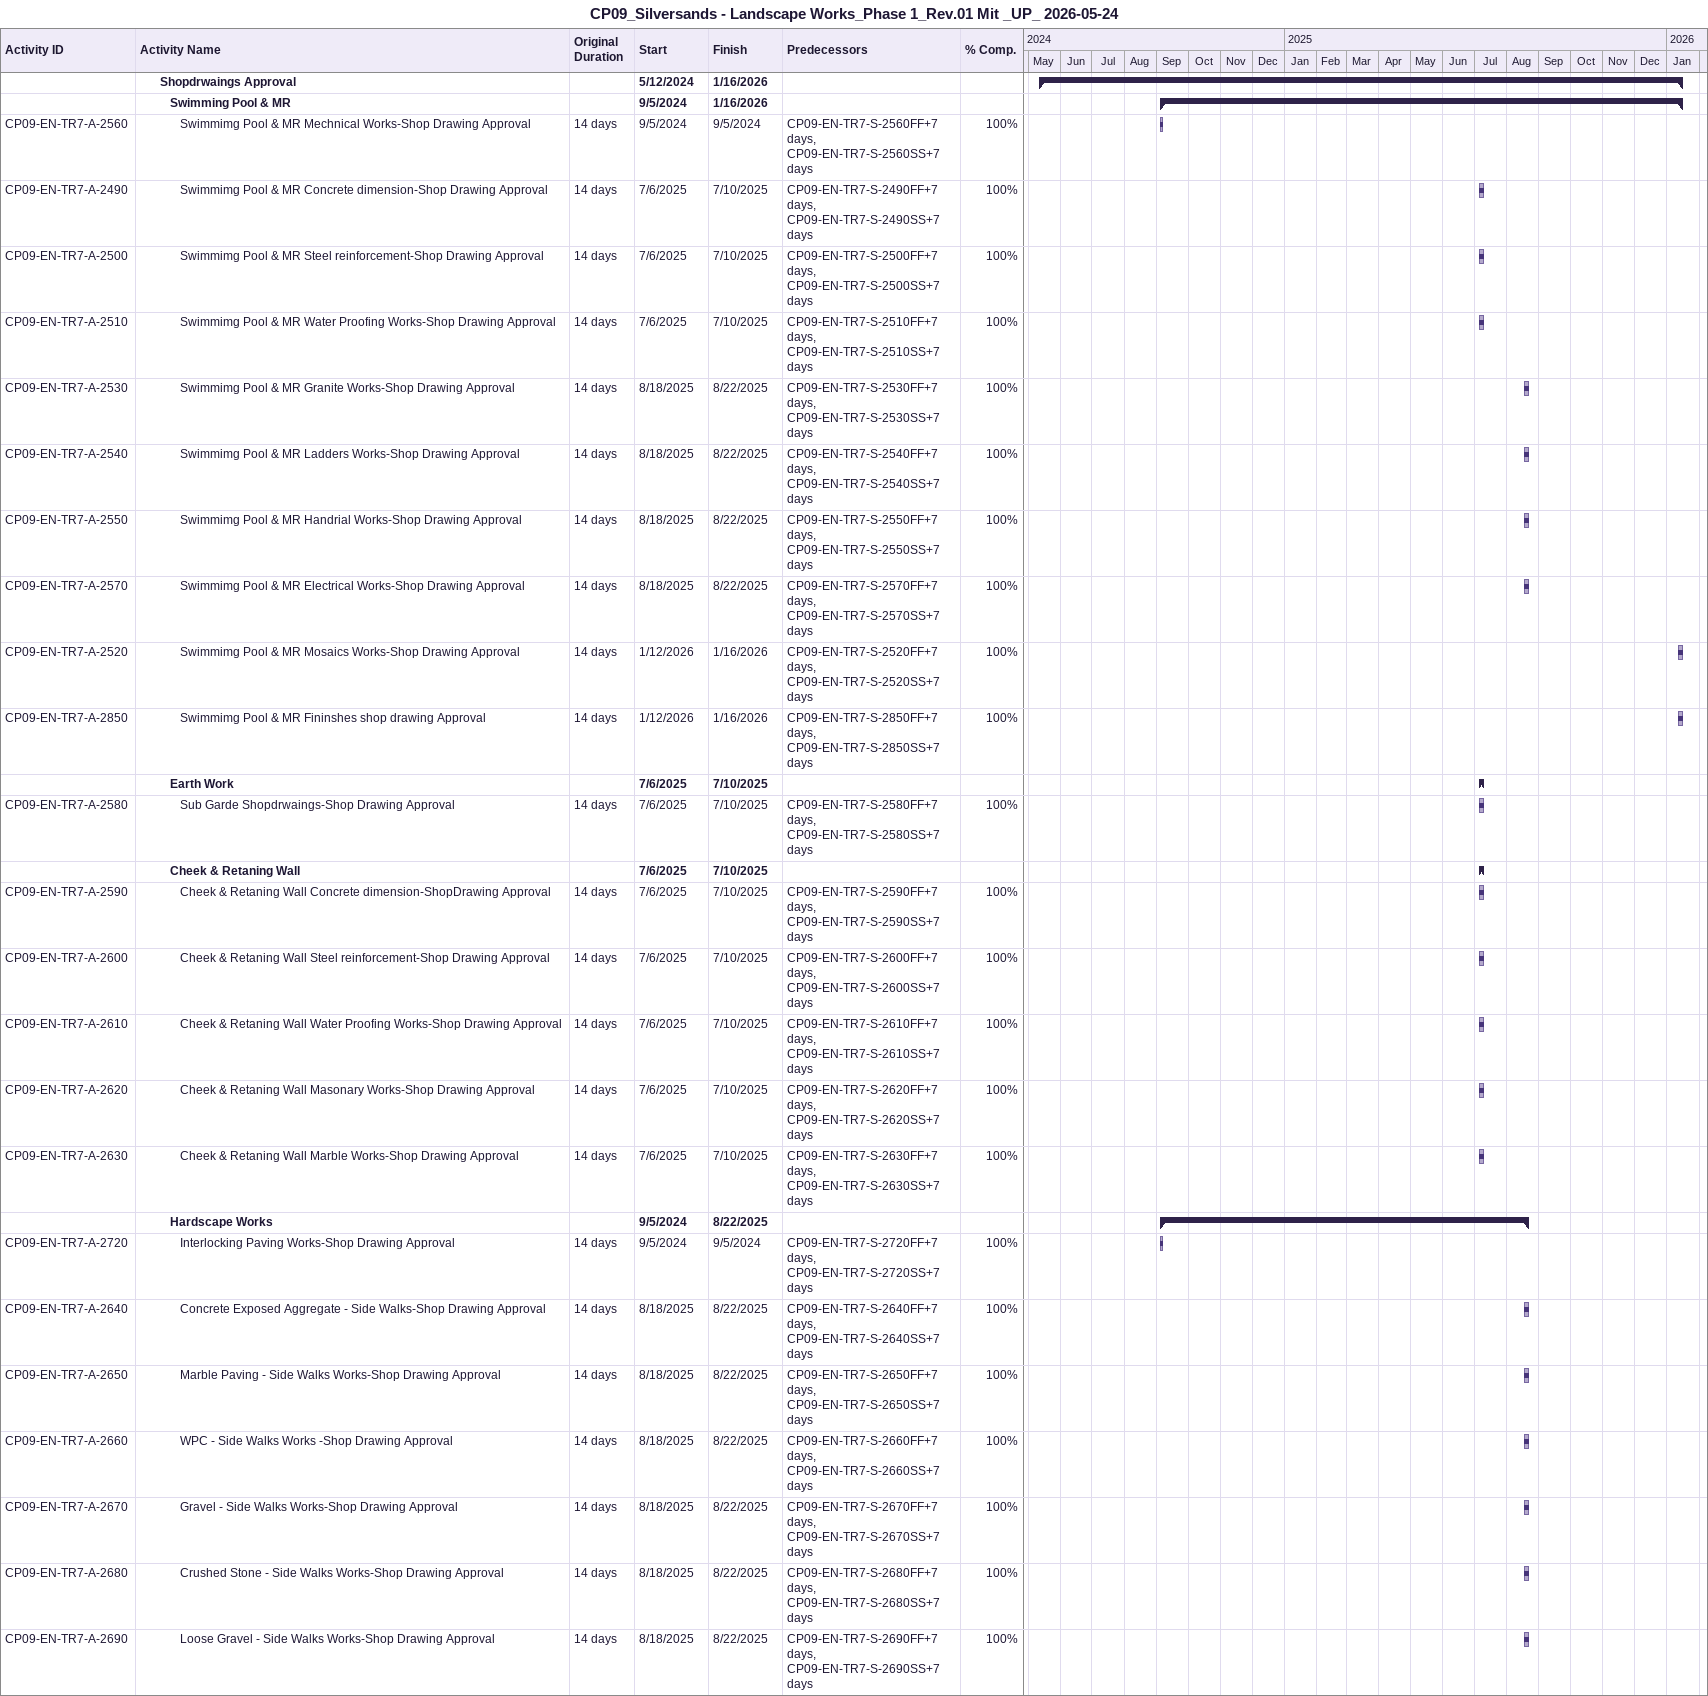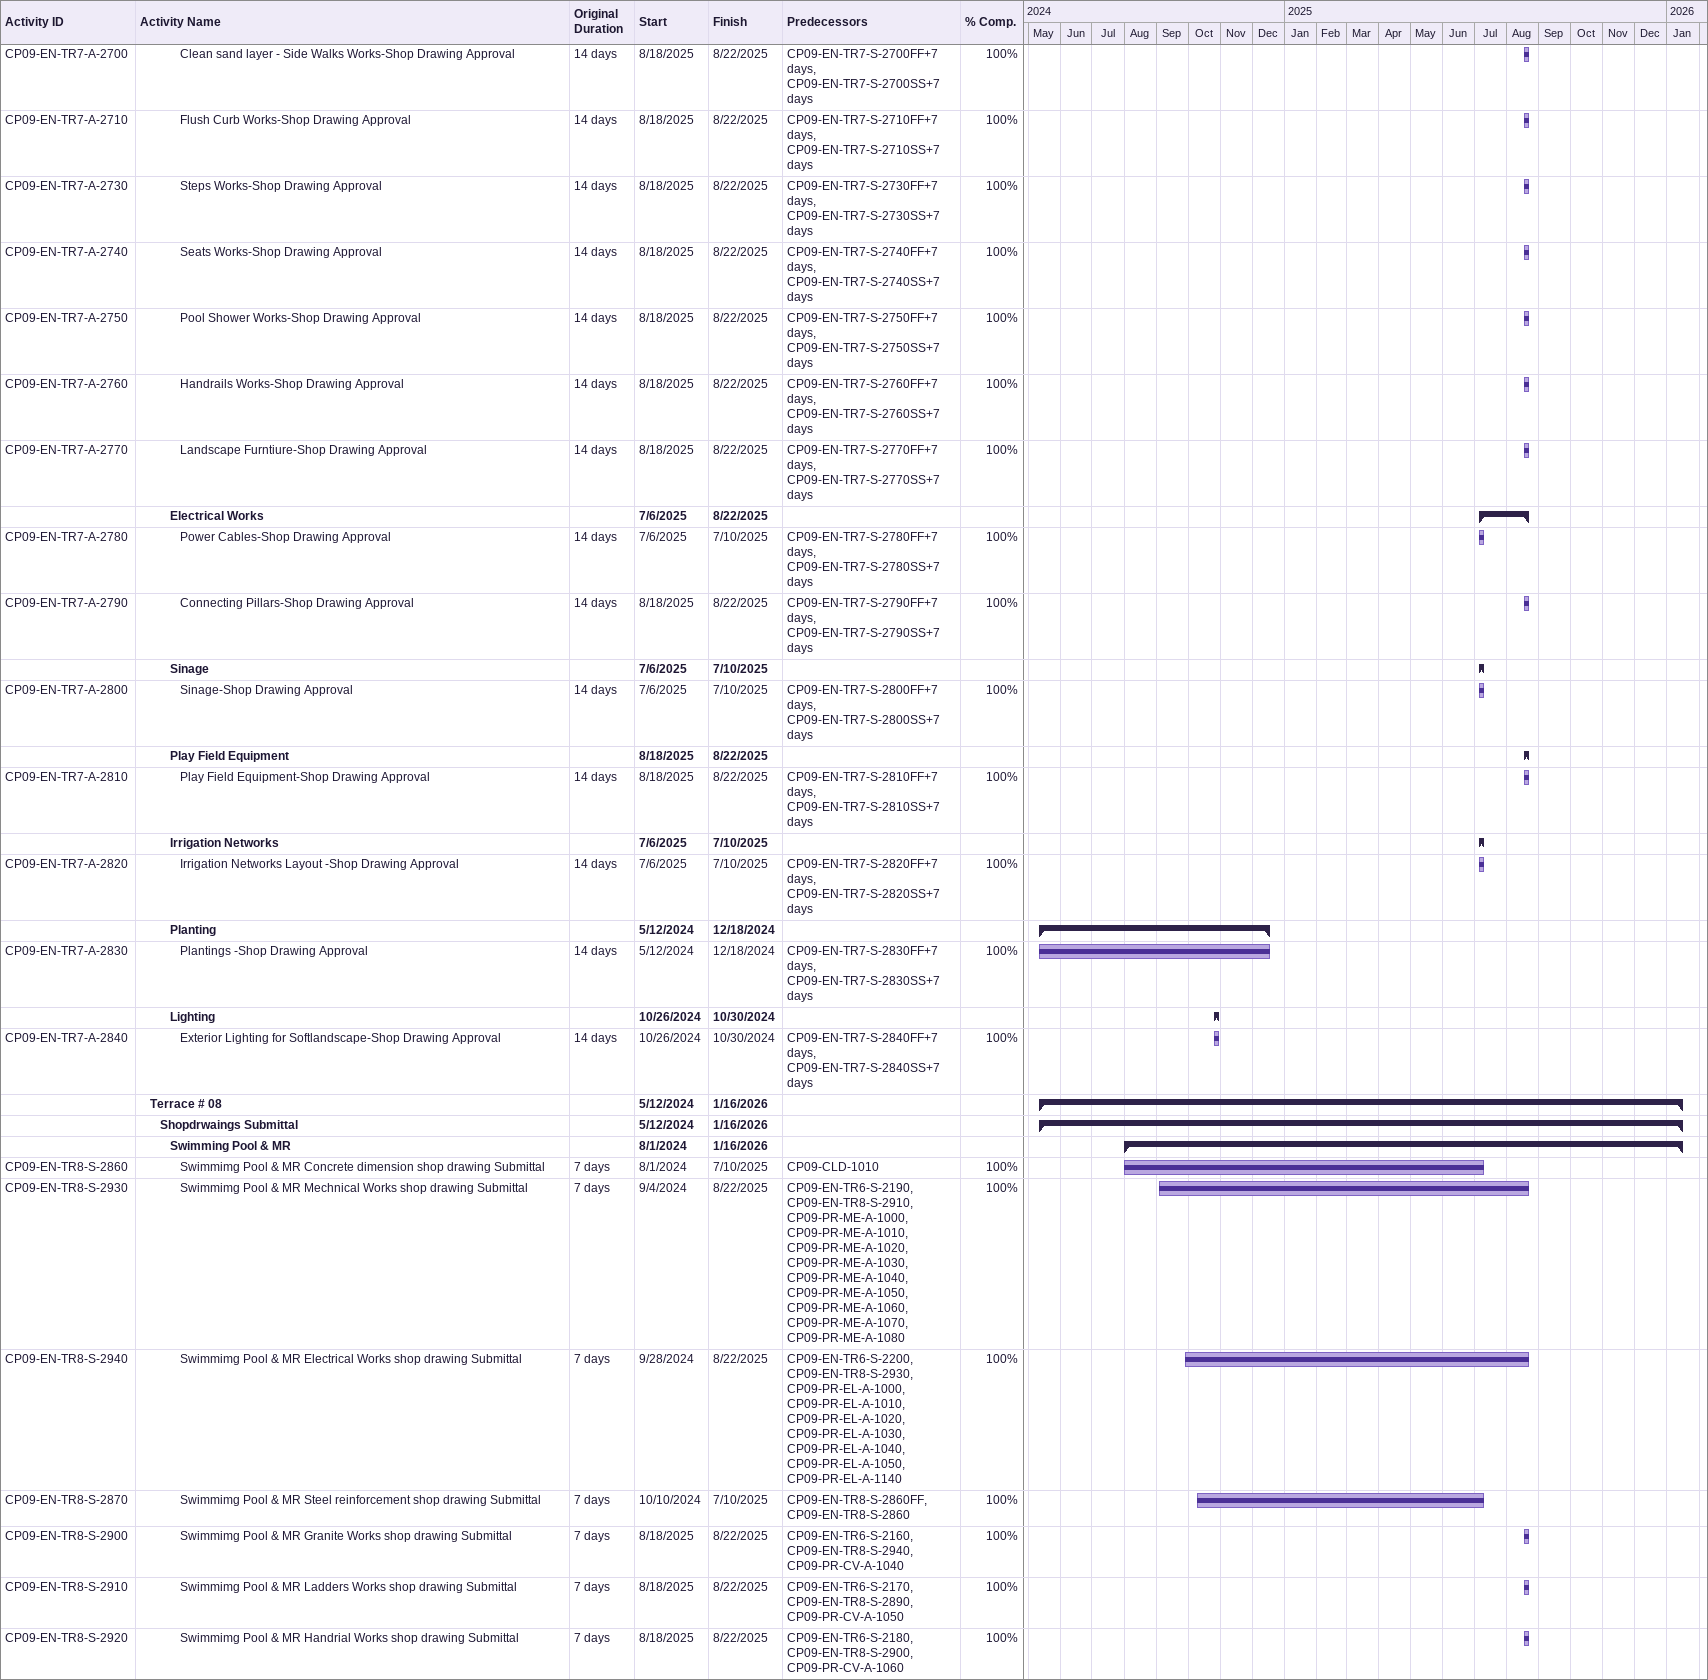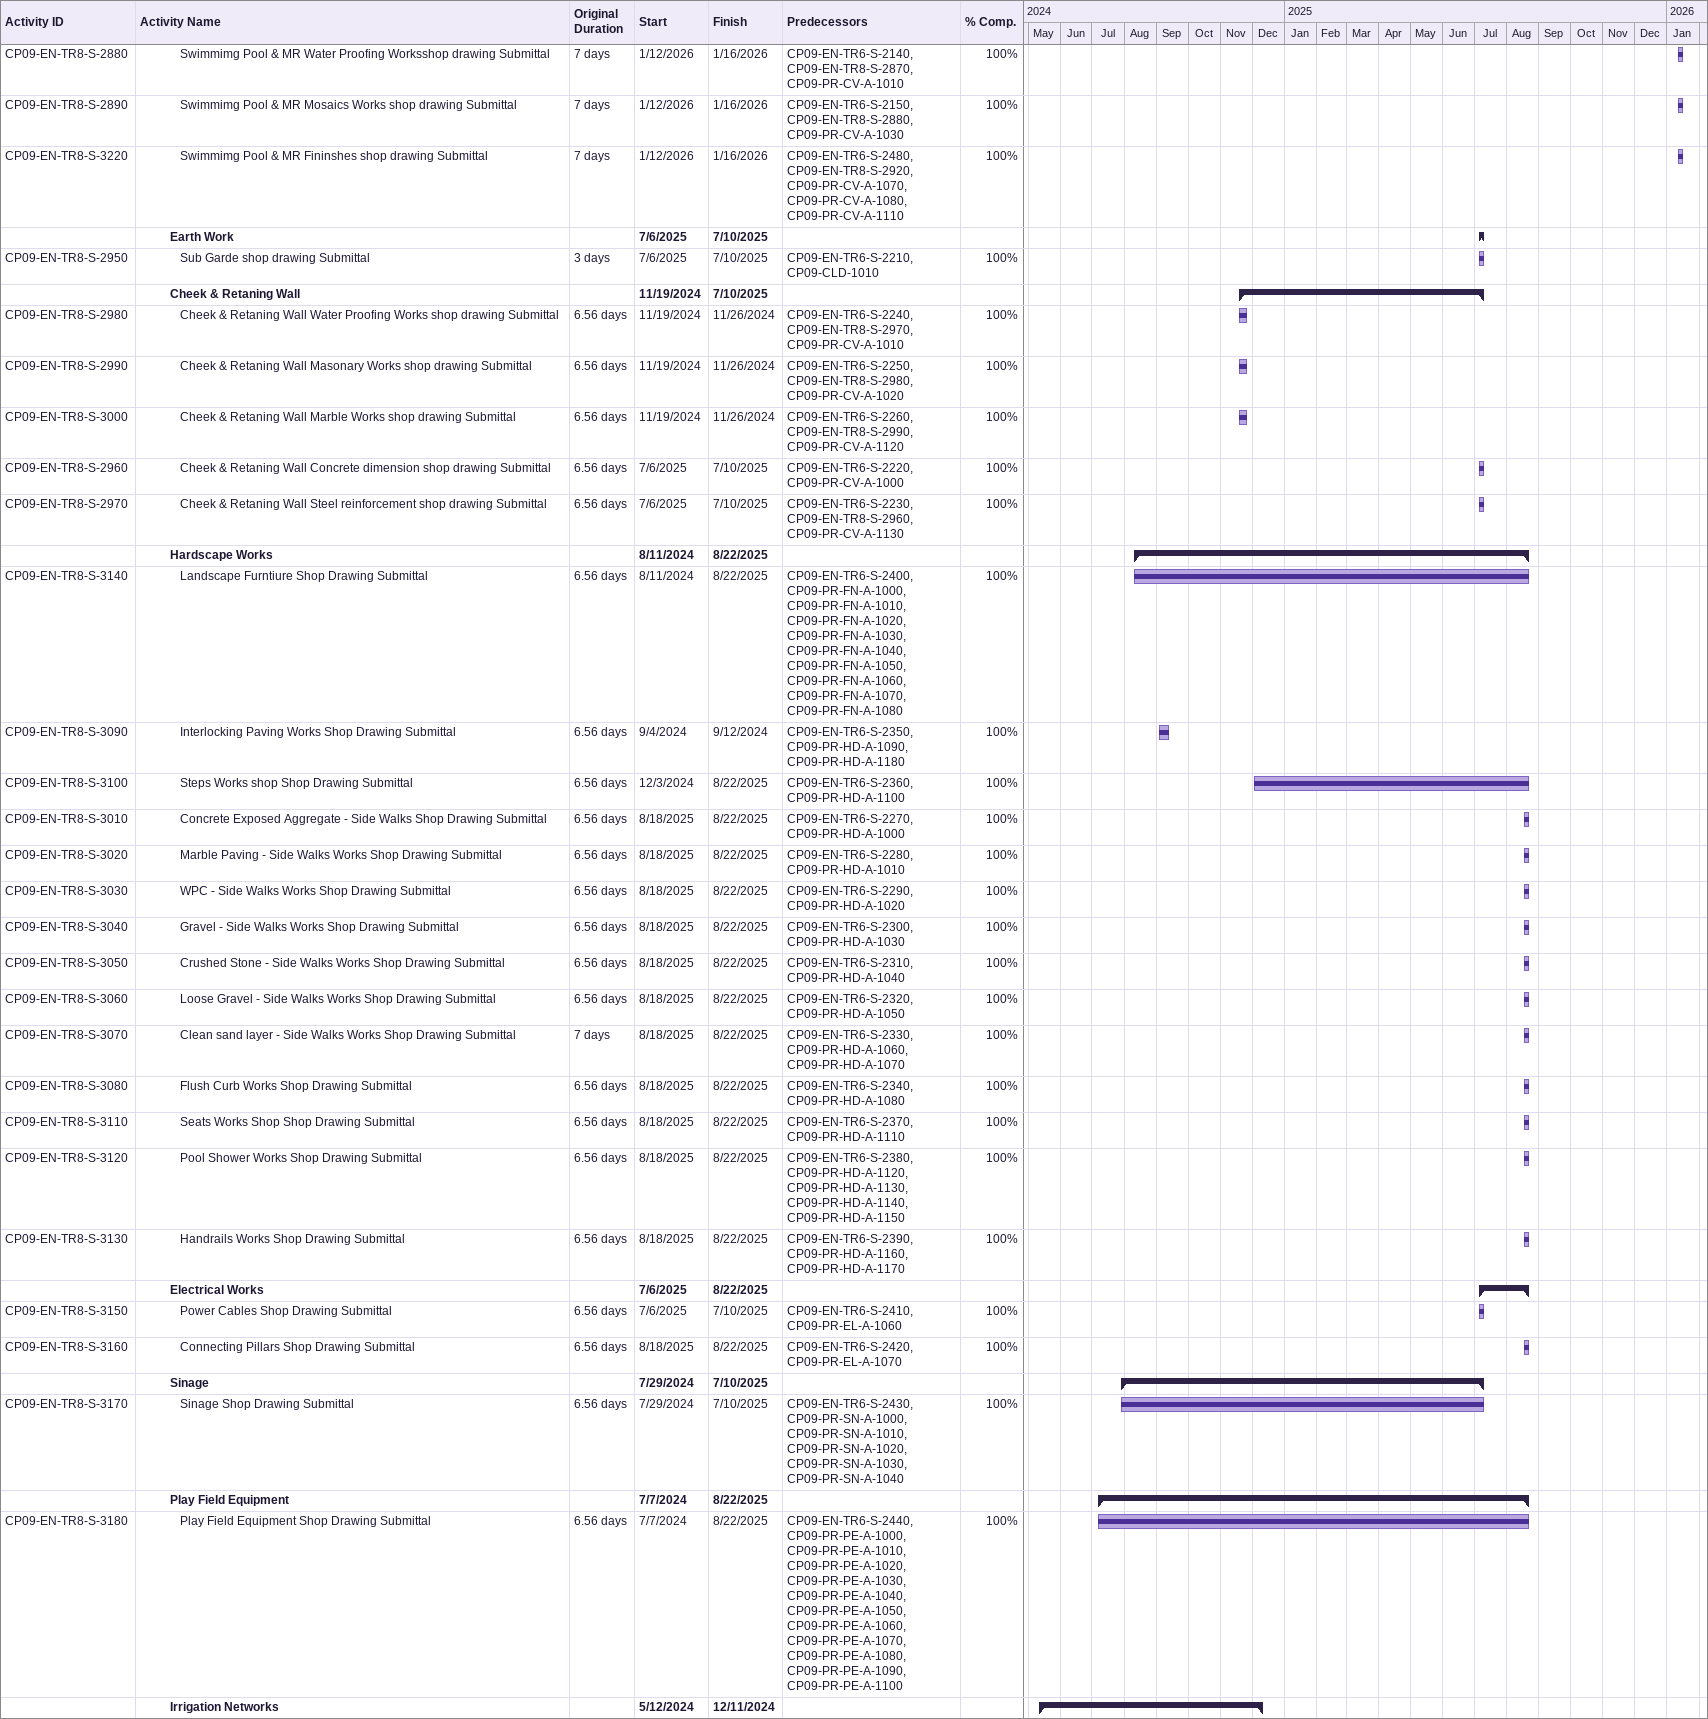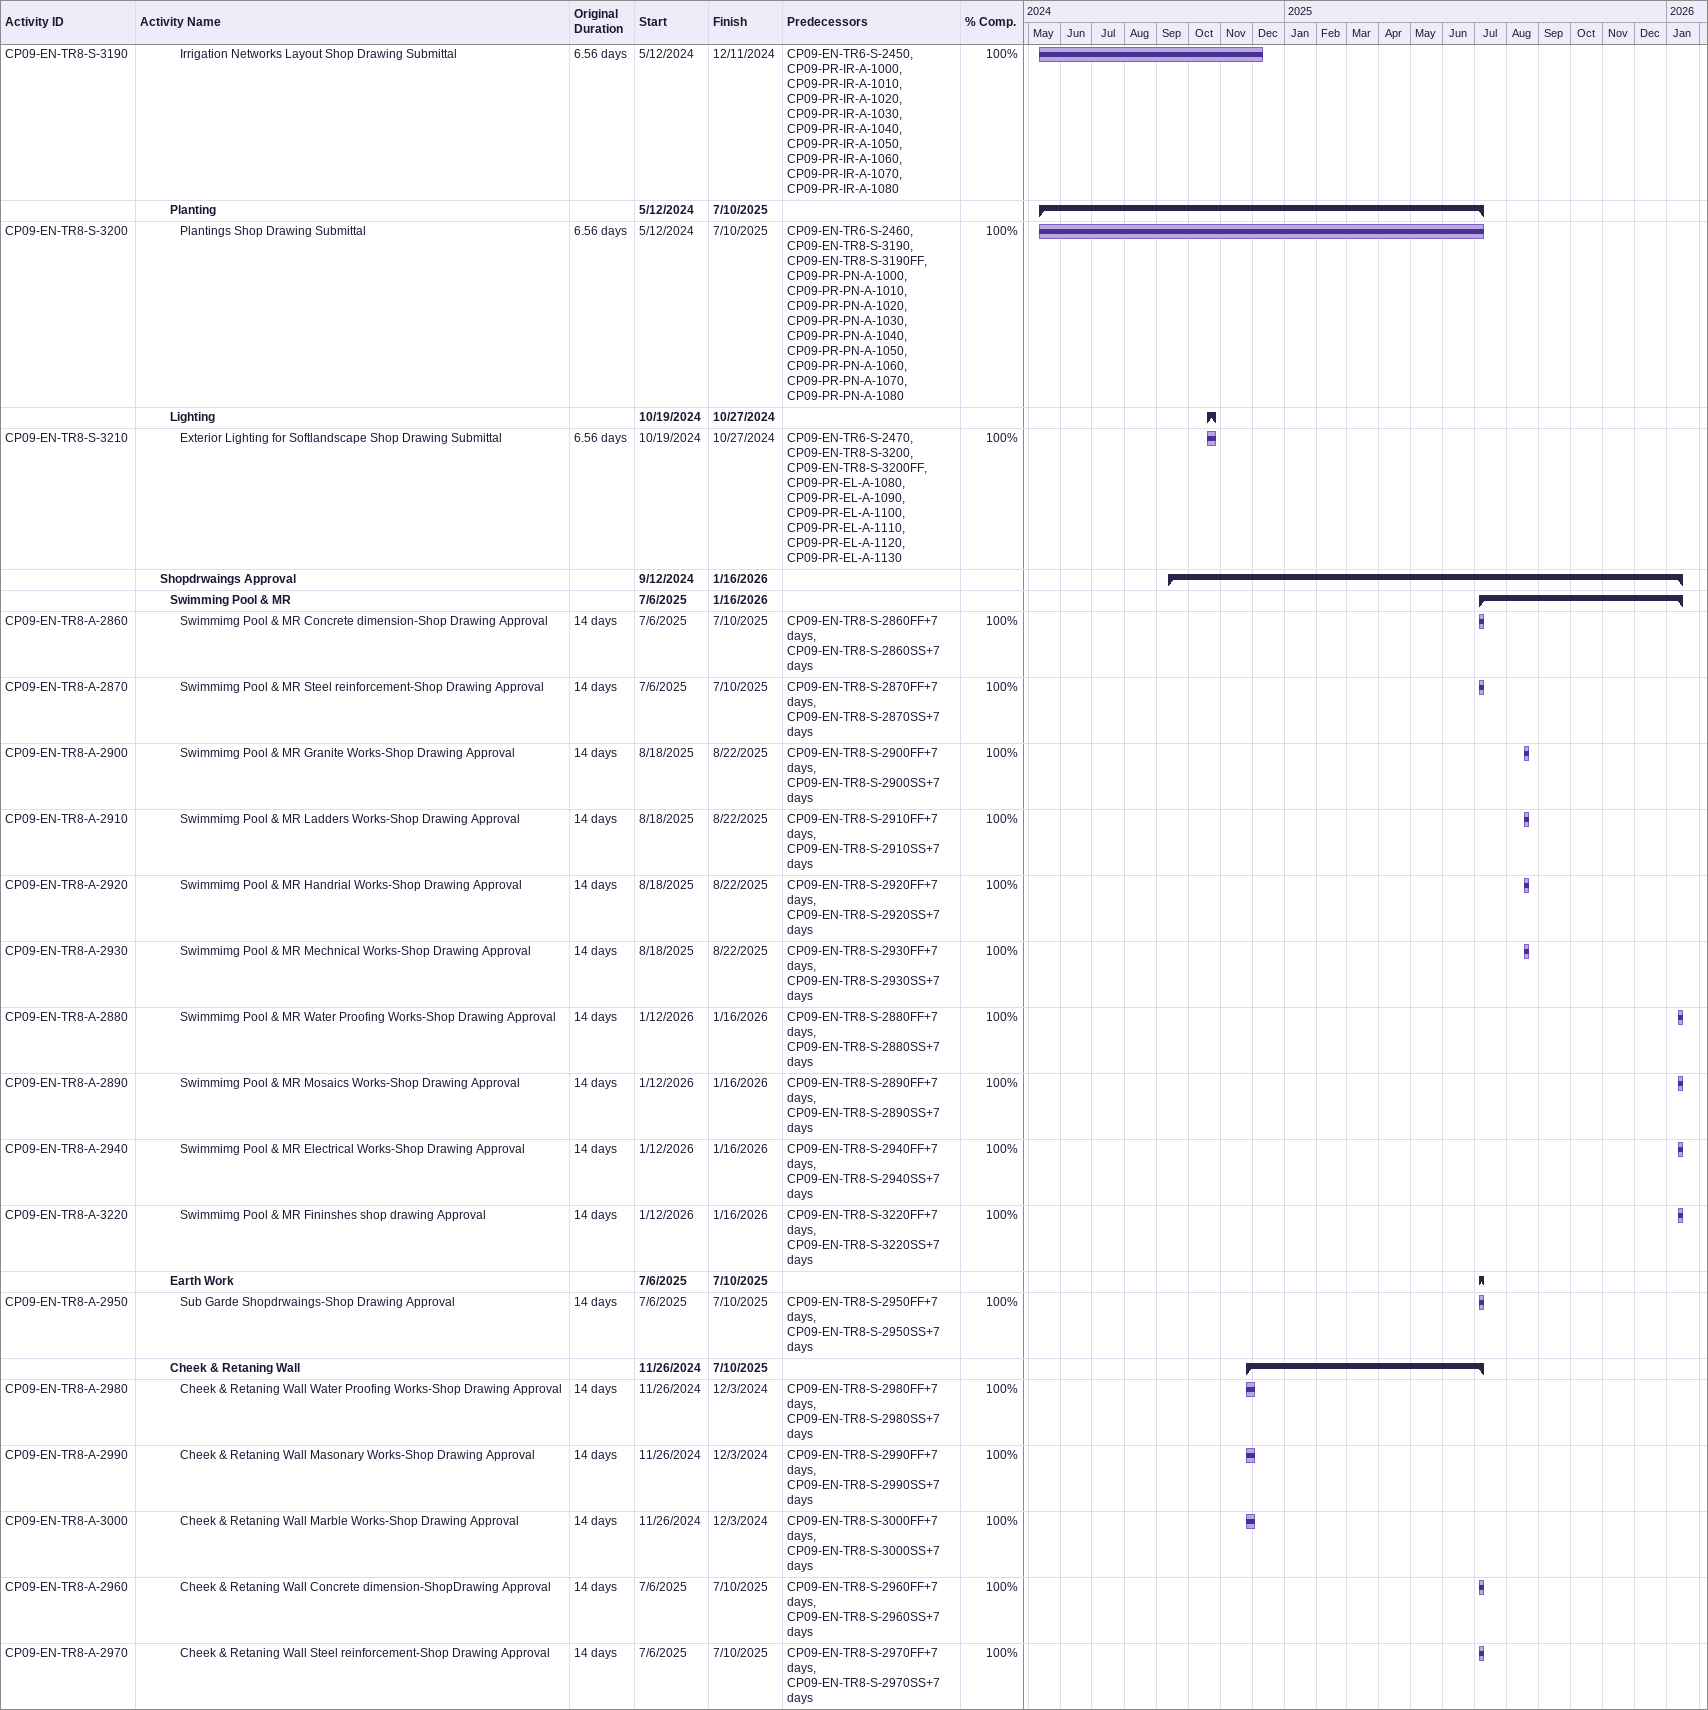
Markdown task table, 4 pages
CP09_Silversands - Landscape Works_Phase 1_Rev.01 Mit _UP_ 2026-05-24

| ID | Level | Task | Original duration | Start | Finish | Predecessors | % complete |
|---|---|---|---|---|---|---|---|
|  | 3 | **Shopdrwaings Approval** |  | 2024-05-12 | 2026-01-16 |  |  |
|  | 4 | **Swimming Pool & MR** |  | 2024-09-05 | 2026-01-16 |  |  |
| CP09-EN-TR7-A-2560 | 5 | Swimmimg Pool & MR Mechnical Works-Shop Drawing Approval | 14d | 2024-09-05 | 2024-09-05 | CP09-EN-TR7-S-2560FF+7d, CP09-EN-TR7-S-2560SS+7d | 100 |
| CP09-EN-TR7-A-2490 | 5 | Swimmimg Pool & MR Concrete dimension-Shop Drawing Approval | 14d | 2025-07-06 | 2025-07-10 | CP09-EN-TR7-S-2490FF+7d, CP09-EN-TR7-S-2490SS+7d | 100 |
| CP09-EN-TR7-A-2500 | 5 | Swimmimg Pool & MR Steel reinforcement-Shop Drawing Approval | 14d | 2025-07-06 | 2025-07-10 | CP09-EN-TR7-S-2500FF+7d, CP09-EN-TR7-S-2500SS+7d | 100 |
| CP09-EN-TR7-A-2510 | 5 | Swimmimg Pool & MR Water Proofing Works-Shop Drawing Approval | 14d | 2025-07-06 | 2025-07-10 | CP09-EN-TR7-S-2510FF+7d, CP09-EN-TR7-S-2510SS+7d | 100 |
| CP09-EN-TR7-A-2530 | 5 | Swimmimg Pool & MR Granite Works-Shop Drawing Approval | 14d | 2025-08-18 | 2025-08-22 | CP09-EN-TR7-S-2530FF+7d, CP09-EN-TR7-S-2530SS+7d | 100 |
| CP09-EN-TR7-A-2540 | 5 | Swimmimg Pool & MR Ladders Works-Shop Drawing Approval | 14d | 2025-08-18 | 2025-08-22 | CP09-EN-TR7-S-2540FF+7d, CP09-EN-TR7-S-2540SS+7d | 100 |
| CP09-EN-TR7-A-2550 | 5 | Swimmimg Pool & MR Handrial Works-Shop Drawing Approval | 14d | 2025-08-18 | 2025-08-22 | CP09-EN-TR7-S-2550FF+7d, CP09-EN-TR7-S-2550SS+7d | 100 |
| CP09-EN-TR7-A-2570 | 5 | Swimmimg Pool & MR Electrical Works-Shop Drawing Approval | 14d | 2025-08-18 | 2025-08-22 | CP09-EN-TR7-S-2570FF+7d, CP09-EN-TR7-S-2570SS+7d | 100 |
| CP09-EN-TR7-A-2520 | 5 | Swimmimg Pool & MR Mosaics Works-Shop Drawing Approval | 14d | 2026-01-12 | 2026-01-16 | CP09-EN-TR7-S-2520FF+7d, CP09-EN-TR7-S-2520SS+7d | 100 |
| CP09-EN-TR7-A-2850 | 5 | Swimmimg Pool & MR Fininshes shop drawing Approval | 14d | 2026-01-12 | 2026-01-16 | CP09-EN-TR7-S-2850FF+7d, CP09-EN-TR7-S-2850SS+7d | 100 |
|  | 4 | **Earth Work** |  | 2025-07-06 | 2025-07-10 |  |  |
| CP09-EN-TR7-A-2580 | 5 | Sub Garde Shopdrwaings-Shop Drawing Approval | 14d | 2025-07-06 | 2025-07-10 | CP09-EN-TR7-S-2580FF+7d, CP09-EN-TR7-S-2580SS+7d | 100 |
|  | 4 | **Cheek & Retaning Wall** |  | 2025-07-06 | 2025-07-10 |  |  |
| CP09-EN-TR7-A-2590 | 5 | Cheek & Retaning Wall Concrete dimension-ShopDrawing Approval | 14d | 2025-07-06 | 2025-07-10 | CP09-EN-TR7-S-2590FF+7d, CP09-EN-TR7-S-2590SS+7d | 100 |
| CP09-EN-TR7-A-2600 | 5 | Cheek & Retaning Wall Steel reinforcement-Shop Drawing Approval | 14d | 2025-07-06 | 2025-07-10 | CP09-EN-TR7-S-2600FF+7d, CP09-EN-TR7-S-2600SS+7d | 100 |
| CP09-EN-TR7-A-2610 | 5 | Cheek & Retaning Wall Water Proofing Works-Shop Drawing Approval | 14d | 2025-07-06 | 2025-07-10 | CP09-EN-TR7-S-2610FF+7d, CP09-EN-TR7-S-2610SS+7d | 100 |
| CP09-EN-TR7-A-2620 | 5 | Cheek & Retaning Wall Masonary Works-Shop Drawing Approval | 14d | 2025-07-06 | 2025-07-10 | CP09-EN-TR7-S-2620FF+7d, CP09-EN-TR7-S-2620SS+7d | 100 |
| CP09-EN-TR7-A-2630 | 5 | Cheek & Retaning Wall Marble Works-Shop Drawing Approval | 14d | 2025-07-06 | 2025-07-10 | CP09-EN-TR7-S-2630FF+7d, CP09-EN-TR7-S-2630SS+7d | 100 |
|  | 4 | **Hardscape Works** |  | 2024-09-05 | 2025-08-22 |  |  |
| CP09-EN-TR7-A-2720 | 5 | Interlocking Paving Works-Shop Drawing Approval | 14d | 2024-09-05 | 2024-09-05 | CP09-EN-TR7-S-2720FF+7d, CP09-EN-TR7-S-2720SS+7d | 100 |
| CP09-EN-TR7-A-2640 | 5 | Concrete Exposed Aggregate - Side Walks-Shop Drawing Approval | 14d | 2025-08-18 | 2025-08-22 | CP09-EN-TR7-S-2640FF+7d, CP09-EN-TR7-S-2640SS+7d | 100 |
| CP09-EN-TR7-A-2650 | 5 | Marble Paving - Side Walks Works-Shop Drawing Approval | 14d | 2025-08-18 | 2025-08-22 | CP09-EN-TR7-S-2650FF+7d, CP09-EN-TR7-S-2650SS+7d | 100 |
| CP09-EN-TR7-A-2660 | 5 | WPC - Side Walks Works -Shop Drawing Approval | 14d | 2025-08-18 | 2025-08-22 | CP09-EN-TR7-S-2660FF+7d, CP09-EN-TR7-S-2660SS+7d | 100 |
| CP09-EN-TR7-A-2670 | 5 | Gravel - Side Walks Works-Shop Drawing Approval | 14d | 2025-08-18 | 2025-08-22 | CP09-EN-TR7-S-2670FF+7d, CP09-EN-TR7-S-2670SS+7d | 100 |
| CP09-EN-TR7-A-2680 | 5 | Crushed Stone - Side Walks Works-Shop Drawing Approval | 14d | 2025-08-18 | 2025-08-22 | CP09-EN-TR7-S-2680FF+7d, CP09-EN-TR7-S-2680SS+7d | 100 |
| CP09-EN-TR7-A-2690 | 5 | Loose Gravel - Side Walks Works-Shop Drawing Approval | 14d | 2025-08-18 | 2025-08-22 | CP09-EN-TR7-S-2690FF+7d, CP09-EN-TR7-S-2690SS+7d | 100 |
| CP09-EN-TR7-A-2700 | 5 | Clean sand layer - Side Walks Works-Shop Drawing Approval | 14d | 2025-08-18 | 2025-08-22 | CP09-EN-TR7-S-2700FF+7d, CP09-EN-TR7-S-2700SS+7d | 100 |
| CP09-EN-TR7-A-2710 | 5 | Flush Curb Works-Shop Drawing Approval | 14d | 2025-08-18 | 2025-08-22 | CP09-EN-TR7-S-2710FF+7d, CP09-EN-TR7-S-2710SS+7d | 100 |
| CP09-EN-TR7-A-2730 | 5 | Steps Works-Shop Drawing Approval | 14d | 2025-08-18 | 2025-08-22 | CP09-EN-TR7-S-2730FF+7d, CP09-EN-TR7-S-2730SS+7d | 100 |
| CP09-EN-TR7-A-2740 | 5 | Seats Works-Shop Drawing Approval | 14d | 2025-08-18 | 2025-08-22 | CP09-EN-TR7-S-2740FF+7d, CP09-EN-TR7-S-2740SS+7d | 100 |
| CP09-EN-TR7-A-2750 | 5 | Pool Shower Works-Shop Drawing Approval | 14d | 2025-08-18 | 2025-08-22 | CP09-EN-TR7-S-2750FF+7d, CP09-EN-TR7-S-2750SS+7d | 100 |
| CP09-EN-TR7-A-2760 | 5 | Handrails Works-Shop Drawing Approval | 14d | 2025-08-18 | 2025-08-22 | CP09-EN-TR7-S-2760FF+7d, CP09-EN-TR7-S-2760SS+7d | 100 |
| CP09-EN-TR7-A-2770 | 5 | Landscape Furntiure-Shop Drawing Approval | 14d | 2025-08-18 | 2025-08-22 | CP09-EN-TR7-S-2770FF+7d, CP09-EN-TR7-S-2770SS+7d | 100 |
|  | 4 | **Electrical Works** |  | 2025-07-06 | 2025-08-22 |  |  |
| CP09-EN-TR7-A-2780 | 5 | Power Cables-Shop Drawing Approval | 14d | 2025-07-06 | 2025-07-10 | CP09-EN-TR7-S-2780FF+7d, CP09-EN-TR7-S-2780SS+7d | 100 |
| CP09-EN-TR7-A-2790 | 5 | Connecting Pillars-Shop Drawing Approval | 14d | 2025-08-18 | 2025-08-22 | CP09-EN-TR7-S-2790FF+7d, CP09-EN-TR7-S-2790SS+7d | 100 |
|  | 4 | **Sinage** |  | 2025-07-06 | 2025-07-10 |  |  |
| CP09-EN-TR7-A-2800 | 5 | Sinage-Shop Drawing Approval | 14d | 2025-07-06 | 2025-07-10 | CP09-EN-TR7-S-2800FF+7d, CP09-EN-TR7-S-2800SS+7d | 100 |
|  | 4 | **Play Field Equipment** |  | 2025-08-18 | 2025-08-22 |  |  |
| CP09-EN-TR7-A-2810 | 5 | Play Field Equipment-Shop Drawing Approval | 14d | 2025-08-18 | 2025-08-22 | CP09-EN-TR7-S-2810FF+7d, CP09-EN-TR7-S-2810SS+7d | 100 |
|  | 4 | **Irrigation Networks** |  | 2025-07-06 | 2025-07-10 |  |  |
| CP09-EN-TR7-A-2820 | 5 | Irrigation Networks Layout -Shop Drawing Approval | 14d | 2025-07-06 | 2025-07-10 | CP09-EN-TR7-S-2820FF+7d, CP09-EN-TR7-S-2820SS+7d | 100 |
|  | 4 | **Planting** |  | 2024-05-12 | 2024-12-18 |  |  |
| CP09-EN-TR7-A-2830 | 5 | Plantings -Shop Drawing Approval | 14d | 2024-05-12 | 2024-12-18 | CP09-EN-TR7-S-2830FF+7d, CP09-EN-TR7-S-2830SS+7d | 100 |
|  | 4 | **Lighting** |  | 2024-10-26 | 2024-10-30 |  |  |
| CP09-EN-TR7-A-2840 | 5 | Exterior Lighting for Softlandscape-Shop Drawing Approval | 14d | 2024-10-26 | 2024-10-30 | CP09-EN-TR7-S-2840FF+7d, CP09-EN-TR7-S-2840SS+7d | 100 |
|  | 2 | **Terrace # 08** |  | 2024-05-12 | 2026-01-16 |  |  |
|  | 3 | **Shopdrwaings Submittal** |  | 2024-05-12 | 2026-01-16 |  |  |
|  | 4 | **Swimming Pool & MR** |  | 2024-08-01 | 2026-01-16 |  |  |
| CP09-EN-TR8-S-2860 | 5 | Swimmimg Pool & MR Concrete dimension shop drawing Submittal | 7d | 2024-08-01 | 2025-07-10 | CP09-CLD-1010 | 100 |
| CP09-EN-TR8-S-2930 | 5 | Swimmimg Pool & MR Mechnical Works shop drawing Submittal | 7d | 2024-09-04 | 2025-08-22 | CP09-EN-TR6-S-2190, CP09-EN-TR8-S-2910, CP09-PR-ME-A-1000, CP09-PR-ME-A-1010, CP09-PR-ME-A-1020, CP09-PR-ME-A-1030, CP09-PR-ME-A-1040, CP09-PR-ME-A-1050, CP09-PR-ME-A-1060, CP09-PR-ME-A-1070, CP09-PR-ME-A-1080 | 100 |
| CP09-EN-TR8-S-2940 | 5 | Swimmimg Pool & MR Electrical Works shop drawing Submittal | 7d | 2024-09-28 | 2025-08-22 | CP09-EN-TR6-S-2200, CP09-EN-TR8-S-2930, CP09-PR-EL-A-1000, CP09-PR-EL-A-1010, CP09-PR-EL-A-1020, CP09-PR-EL-A-1030, CP09-PR-EL-A-1040, CP09-PR-EL-A-1050, CP09-PR-EL-A-1140 | 100 |
| CP09-EN-TR8-S-2870 | 5 | Swimmimg Pool & MR Steel reinforcement shop drawing Submittal | 7d | 2024-10-10 | 2025-07-10 | CP09-EN-TR8-S-2860FF, CP09-EN-TR8-S-2860 | 100 |
| CP09-EN-TR8-S-2900 | 5 | Swimmimg Pool & MR Granite Works shop drawing Submittal | 7d | 2025-08-18 | 2025-08-22 | CP09-EN-TR6-S-2160, CP09-EN-TR8-S-2940, CP09-PR-CV-A-1040 | 100 |
| CP09-EN-TR8-S-2910 | 5 | Swimmimg Pool & MR Ladders Works shop drawing Submittal | 7d | 2025-08-18 | 2025-08-22 | CP09-EN-TR6-S-2170, CP09-EN-TR8-S-2890, CP09-PR-CV-A-1050 | 100 |
| CP09-EN-TR8-S-2920 | 5 | Swimmimg Pool & MR Handrial Works shop drawing Submittal | 7d | 2025-08-18 | 2025-08-22 | CP09-EN-TR6-S-2180, CP09-EN-TR8-S-2900, CP09-PR-CV-A-1060 | 100 |
| CP09-EN-TR8-S-2880 | 5 | Swimmimg Pool & MR Water Proofing Worksshop drawing Submittal | 7d | 2026-01-12 | 2026-01-16 | CP09-EN-TR6-S-2140, CP09-EN-TR8-S-2870, CP09-PR-CV-A-1010 | 100 |
| CP09-EN-TR8-S-2890 | 5 | Swimmimg Pool & MR Mosaics Works shop drawing Submittal | 7d | 2026-01-12 | 2026-01-16 | CP09-EN-TR6-S-2150, CP09-EN-TR8-S-2880, CP09-PR-CV-A-1030 | 100 |
| CP09-EN-TR8-S-3220 | 5 | Swimmimg Pool & MR Fininshes shop drawing Submittal | 7d | 2026-01-12 | 2026-01-16 | CP09-EN-TR6-S-2480, CP09-EN-TR8-S-2920, CP09-PR-CV-A-1070, CP09-PR-CV-A-1080, CP09-PR-CV-A-1110 | 100 |
|  | 4 | **Earth Work** |  | 2025-07-06 | 2025-07-10 |  |  |
| CP09-EN-TR8-S-2950 | 5 | Sub Garde shop drawing Submittal | 3d | 2025-07-06 | 2025-07-10 | CP09-EN-TR6-S-2210, CP09-CLD-1010 | 100 |
|  | 4 | **Cheek & Retaning Wall** |  | 2024-11-19 | 2025-07-10 |  |  |
| CP09-EN-TR8-S-2980 | 5 | Cheek & Retaning Wall Water Proofing Works shop drawing Submittal | 6.56d | 2024-11-19 | 2024-11-26 | CP09-EN-TR6-S-2240, CP09-EN-TR8-S-2970, CP09-PR-CV-A-1010 | 100 |
| CP09-EN-TR8-S-2990 | 5 | Cheek & Retaning Wall Masonary Works shop drawing Submittal | 6.56d | 2024-11-19 | 2024-11-26 | CP09-EN-TR6-S-2250, CP09-EN-TR8-S-2980, CP09-PR-CV-A-1020 | 100 |
| CP09-EN-TR8-S-3000 | 5 | Cheek & Retaning Wall Marble Works shop drawing Submittal | 6.56d | 2024-11-19 | 2024-11-26 | CP09-EN-TR6-S-2260, CP09-EN-TR8-S-2990, CP09-PR-CV-A-1120 | 100 |
| CP09-EN-TR8-S-2960 | 5 | Cheek & Retaning Wall Concrete dimension shop drawing Submittal | 6.56d | 2025-07-06 | 2025-07-10 | CP09-EN-TR6-S-2220, CP09-PR-CV-A-1000 | 100 |
| CP09-EN-TR8-S-2970 | 5 | Cheek & Retaning Wall Steel reinforcement shop drawing Submittal | 6.56d | 2025-07-06 | 2025-07-10 | CP09-EN-TR6-S-2230, CP09-EN-TR8-S-2960, CP09-PR-CV-A-1130 | 100 |
|  | 4 | **Hardscape Works** |  | 2024-08-11 | 2025-08-22 |  |  |
| CP09-EN-TR8-S-3140 | 5 | Landscape Furntiure Shop Drawing Submittal | 6.56d | 2024-08-11 | 2025-08-22 | CP09-EN-TR6-S-2400, CP09-PR-FN-A-1000, CP09-PR-FN-A-1010, CP09-PR-FN-A-1020, CP09-PR-FN-A-1030, CP09-PR-FN-A-1040, CP09-PR-FN-A-1050, CP09-PR-FN-A-1060, CP09-PR-FN-A-1070, CP09-PR-FN-A-1080 | 100 |
| CP09-EN-TR8-S-3090 | 5 | Interlocking Paving Works Shop Drawing Submittal | 6.56d | 2024-09-04 | 2024-09-12 | CP09-EN-TR6-S-2350, CP09-PR-HD-A-1090, CP09-PR-HD-A-1180 | 100 |
| CP09-EN-TR8-S-3100 | 5 | Steps Works shop Shop Drawing Submittal | 6.56d | 2024-12-03 | 2025-08-22 | CP09-EN-TR6-S-2360, CP09-PR-HD-A-1100 | 100 |
| CP09-EN-TR8-S-3010 | 5 | Concrete Exposed Aggregate - Side Walks Shop Drawing Submittal | 6.56d | 2025-08-18 | 2025-08-22 | CP09-EN-TR6-S-2270, CP09-PR-HD-A-1000 | 100 |
| CP09-EN-TR8-S-3020 | 5 | Marble Paving - Side Walks Works Shop Drawing Submittal | 6.56d | 2025-08-18 | 2025-08-22 | CP09-EN-TR6-S-2280, CP09-PR-HD-A-1010 | 100 |
| CP09-EN-TR8-S-3030 | 5 | WPC - Side Walks Works Shop Drawing Submittal | 6.56d | 2025-08-18 | 2025-08-22 | CP09-EN-TR6-S-2290, CP09-PR-HD-A-1020 | 100 |
| CP09-EN-TR8-S-3040 | 5 | Gravel - Side Walks Works Shop Drawing Submittal | 6.56d | 2025-08-18 | 2025-08-22 | CP09-EN-TR6-S-2300, CP09-PR-HD-A-1030 | 100 |
| CP09-EN-TR8-S-3050 | 5 | Crushed Stone - Side Walks Works Shop Drawing Submittal | 6.56d | 2025-08-18 | 2025-08-22 | CP09-EN-TR6-S-2310, CP09-PR-HD-A-1040 | 100 |
| CP09-EN-TR8-S-3060 | 5 | Loose Gravel - Side Walks Works Shop Drawing Submittal | 6.56d | 2025-08-18 | 2025-08-22 | CP09-EN-TR6-S-2320, CP09-PR-HD-A-1050 | 100 |
| CP09-EN-TR8-S-3070 | 5 | Clean sand layer - Side Walks Works Shop Drawing Submittal | 7d | 2025-08-18 | 2025-08-22 | CP09-EN-TR6-S-2330, CP09-PR-HD-A-1060, CP09-PR-HD-A-1070 | 100 |
| CP09-EN-TR8-S-3080 | 5 | Flush Curb Works Shop Drawing Submittal | 6.56d | 2025-08-18 | 2025-08-22 | CP09-EN-TR6-S-2340, CP09-PR-HD-A-1080 | 100 |
| CP09-EN-TR8-S-3110 | 5 | Seats Works Shop Shop Drawing Submittal | 6.56d | 2025-08-18 | 2025-08-22 | CP09-EN-TR6-S-2370, CP09-PR-HD-A-1110 | 100 |
| CP09-EN-TR8-S-3120 | 5 | Pool Shower Works Shop Drawing Submittal | 6.56d | 2025-08-18 | 2025-08-22 | CP09-EN-TR6-S-2380, CP09-PR-HD-A-1120, CP09-PR-HD-A-1130, CP09-PR-HD-A-1140, CP09-PR-HD-A-1150 | 100 |
| CP09-EN-TR8-S-3130 | 5 | Handrails Works Shop Drawing Submittal | 6.56d | 2025-08-18 | 2025-08-22 | CP09-EN-TR6-S-2390, CP09-PR-HD-A-1160, CP09-PR-HD-A-1170 | 100 |
|  | 4 | **Electrical Works** |  | 2025-07-06 | 2025-08-22 |  |  |
| CP09-EN-TR8-S-3150 | 5 | Power Cables Shop Drawing Submittal | 6.56d | 2025-07-06 | 2025-07-10 | CP09-EN-TR6-S-2410, CP09-PR-EL-A-1060 | 100 |
| CP09-EN-TR8-S-3160 | 5 | Connecting Pillars Shop Drawing Submittal | 6.56d | 2025-08-18 | 2025-08-22 | CP09-EN-TR6-S-2420, CP09-PR-EL-A-1070 | 100 |
|  | 4 | **Sinage** |  | 2024-07-29 | 2025-07-10 |  |  |
| CP09-EN-TR8-S-3170 | 5 | Sinage Shop Drawing Submittal | 6.56d | 2024-07-29 | 2025-07-10 | CP09-EN-TR6-S-2430, CP09-PR-SN-A-1000, CP09-PR-SN-A-1010, CP09-PR-SN-A-1020, CP09-PR-SN-A-1030, CP09-PR-SN-A-1040 | 100 |
|  | 4 | **Play Field Equipment** |  | 2024-07-07 | 2025-08-22 |  |  |
| CP09-EN-TR8-S-3180 | 5 | Play Field Equipment Shop Drawing Submittal | 6.56d | 2024-07-07 | 2025-08-22 | CP09-EN-TR6-S-2440, CP09-PR-PE-A-1000, CP09-PR-PE-A-1010, CP09-PR-PE-A-1020, CP09-PR-PE-A-1030, CP09-PR-PE-A-1040, CP09-PR-PE-A-1050, CP09-PR-PE-A-1060, CP09-PR-PE-A-1070, CP09-PR-PE-A-1080, CP09-PR-PE-A-1090, CP09-PR-PE-A-1100 | 100 |
|  | 4 | **Irrigation Networks** |  | 2024-05-12 | 2024-12-11 |  |  |
| CP09-EN-TR8-S-3190 | 5 | Irrigation Networks Layout Shop Drawing Submittal | 6.56d | 2024-05-12 | 2024-12-11 | CP09-EN-TR6-S-2450, CP09-PR-IR-A-1000, CP09-PR-IR-A-1010, CP09-PR-IR-A-1020, CP09-PR-IR-A-1030, CP09-PR-IR-A-1040, CP09-PR-IR-A-1050, CP09-PR-IR-A-1060, CP09-PR-IR-A-1070, CP09-PR-IR-A-1080 | 100 |
|  | 4 | **Planting** |  | 2024-05-12 | 2025-07-10 |  |  |
| CP09-EN-TR8-S-3200 | 5 | Plantings Shop Drawing Submittal | 6.56d | 2024-05-12 | 2025-07-10 | CP09-EN-TR6-S-2460, CP09-EN-TR8-S-3190, CP09-EN-TR8-S-3190FF, CP09-PR-PN-A-1000, CP09-PR-PN-A-1010, CP09-PR-PN-A-1020, CP09-PR-PN-A-1030, CP09-PR-PN-A-1040, CP09-PR-PN-A-1050, CP09-PR-PN-A-1060, CP09-PR-PN-A-1070, CP09-PR-PN-A-1080 | 100 |
|  | 4 | **Lighting** |  | 2024-10-19 | 2024-10-27 |  |  |
| CP09-EN-TR8-S-3210 | 5 | Exterior Lighting for Softlandscape Shop Drawing Submittal | 6.56d | 2024-10-19 | 2024-10-27 | CP09-EN-TR6-S-2470, CP09-EN-TR8-S-3200, CP09-EN-TR8-S-3200FF, CP09-PR-EL-A-1080, CP09-PR-EL-A-1090, CP09-PR-EL-A-1100, CP09-PR-EL-A-1110, CP09-PR-EL-A-1120, CP09-PR-EL-A-1130 | 100 |
|  | 3 | **Shopdrwaings Approval** |  | 2024-09-12 | 2026-01-16 |  |  |
|  | 4 | **Swimming Pool & MR** |  | 2025-07-06 | 2026-01-16 |  |  |
| CP09-EN-TR8-A-2860 | 5 | Swimmimg Pool & MR Concrete dimension-Shop Drawing Approval | 14d | 2025-07-06 | 2025-07-10 | CP09-EN-TR8-S-2860FF+7d, CP09-EN-TR8-S-2860SS+7d | 100 |
| CP09-EN-TR8-A-2870 | 5 | Swimmimg Pool & MR Steel reinforcement-Shop Drawing Approval | 14d | 2025-07-06 | 2025-07-10 | CP09-EN-TR8-S-2870FF+7d, CP09-EN-TR8-S-2870SS+7d | 100 |
| CP09-EN-TR8-A-2900 | 5 | Swimmimg Pool & MR Granite Works-Shop Drawing Approval | 14d | 2025-08-18 | 2025-08-22 | CP09-EN-TR8-S-2900FF+7d, CP09-EN-TR8-S-2900SS+7d | 100 |
| CP09-EN-TR8-A-2910 | 5 | Swimmimg Pool & MR Ladders Works-Shop Drawing Approval | 14d | 2025-08-18 | 2025-08-22 | CP09-EN-TR8-S-2910FF+7d, CP09-EN-TR8-S-2910SS+7d | 100 |
| CP09-EN-TR8-A-2920 | 5 | Swimmimg Pool & MR Handrial Works-Shop Drawing Approval | 14d | 2025-08-18 | 2025-08-22 | CP09-EN-TR8-S-2920FF+7d, CP09-EN-TR8-S-2920SS+7d | 100 |
| CP09-EN-TR8-A-2930 | 5 | Swimmimg Pool & MR Mechnical Works-Shop Drawing Approval | 14d | 2025-08-18 | 2025-08-22 | CP09-EN-TR8-S-2930FF+7d, CP09-EN-TR8-S-2930SS+7d | 100 |
| CP09-EN-TR8-A-2880 | 5 | Swimmimg Pool & MR Water Proofing Works-Shop Drawing Approval | 14d | 2026-01-12 | 2026-01-16 | CP09-EN-TR8-S-2880FF+7d, CP09-EN-TR8-S-2880SS+7d | 100 |
| CP09-EN-TR8-A-2890 | 5 | Swimmimg Pool & MR Mosaics Works-Shop Drawing Approval | 14d | 2026-01-12 | 2026-01-16 | CP09-EN-TR8-S-2890FF+7d, CP09-EN-TR8-S-2890SS+7d | 100 |
| CP09-EN-TR8-A-2940 | 5 | Swimmimg Pool & MR Electrical Works-Shop Drawing Approval | 14d | 2026-01-12 | 2026-01-16 | CP09-EN-TR8-S-2940FF+7d, CP09-EN-TR8-S-2940SS+7d | 100 |
| CP09-EN-TR8-A-3220 | 5 | Swimmimg Pool & MR Fininshes shop drawing Approval | 14d | 2026-01-12 | 2026-01-16 | CP09-EN-TR8-S-3220FF+7d, CP09-EN-TR8-S-3220SS+7d | 100 |
|  | 4 | **Earth Work** |  | 2025-07-06 | 2025-07-10 |  |  |
| CP09-EN-TR8-A-2950 | 5 | Sub Garde Shopdrwaings-Shop Drawing Approval | 14d | 2025-07-06 | 2025-07-10 | CP09-EN-TR8-S-2950FF+7d, CP09-EN-TR8-S-2950SS+7d | 100 |
|  | 4 | **Cheek & Retaning Wall** |  | 2024-11-26 | 2025-07-10 |  |  |
| CP09-EN-TR8-A-2980 | 5 | Cheek & Retaning Wall Water Proofing Works-Shop Drawing Approval | 14d | 2024-11-26 | 2024-12-03 | CP09-EN-TR8-S-2980FF+7d, CP09-EN-TR8-S-2980SS+7d | 100 |
| CP09-EN-TR8-A-2990 | 5 | Cheek & Retaning Wall Masonary Works-Shop Drawing Approval | 14d | 2024-11-26 | 2024-12-03 | CP09-EN-TR8-S-2990FF+7d, CP09-EN-TR8-S-2990SS+7d | 100 |
| CP09-EN-TR8-A-3000 | 5 | Cheek & Retaning Wall Marble Works-Shop Drawing Approval | 14d | 2024-11-26 | 2024-12-03 | CP09-EN-TR8-S-3000FF+7d, CP09-EN-TR8-S-3000SS+7d | 100 |
| CP09-EN-TR8-A-2960 | 5 | Cheek & Retaning Wall Concrete dimension-ShopDrawing Approval | 14d | 2025-07-06 | 2025-07-10 | CP09-EN-TR8-S-2960FF+7d, CP09-EN-TR8-S-2960SS+7d | 100 |
| CP09-EN-TR8-A-2970 | 5 | Cheek & Retaning Wall Steel reinforcement-Shop Drawing Approval | 14d | 2025-07-06 | 2025-07-10 | CP09-EN-TR8-S-2970FF+7d, CP09-EN-TR8-S-2970SS+7d | 100 |
